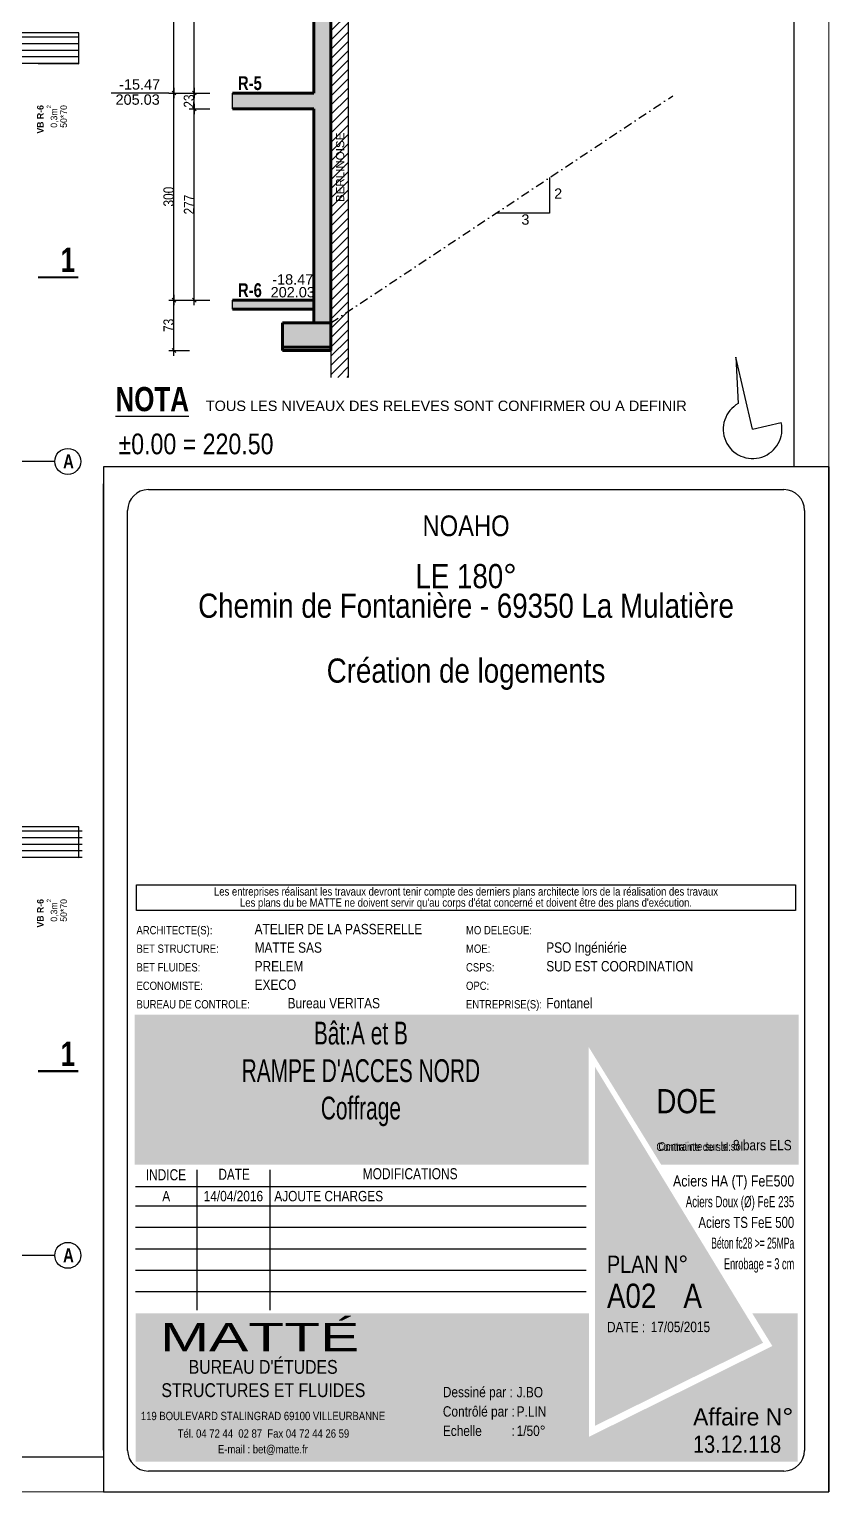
# Model space of a CAD drawing. Header units: millimetres. Extents: x -26249 to 60250, y -21218 to 23336.
# Drawn here: x 59093 to 60250, y -1232 to 887 of the extents above; entities that cross this region are included whole.
import ezdxf
from ezdxf.enums import TextEntityAlignment as Align

# ---------------------------------------------------------------- set-up
doc = ezdxf.new("R2010")
doc.units = ezdxf.units.MM
doc.linetypes.add('TIRETPTX2', pattern=[50.8, 25.4, -12.7, 0, -12.7])
for name, color, linetype in [('01-cartouche', 9, 'Continuous'), ('01-cartouche-cage A', 7, 'Continuous'), ('01_cote_gen', 4, 'Continuous'), ('01_linteaux', 2, 'Continuous'), ('01_poch_murs', 253, 'Continuous'), ('01_texte', 230, 'Continuous'), ('AA_COTES', 2, 'Continuous')]:
    doc.layers.add(name, color=color, linetype=linetype)
doc.layers.add('01_murs_coup', color=5, linetype='Continuous', lineweight=60)
doc.styles.add('cartouche', font='ARIALN.TTF', dxfattribs={"width": 0.01})
doc.styles.add('Eurostile (bold)', font='')
doc.styles.add('impact', font='impact.ttf')
doc.styles.add('MATTE_TXT', font='arial.ttf')
doc.styles.add('STYLE2', font='ARIALN.TTF')
doc.styles.add('stylemattecart', font='ARIALN.TTF')
doc.styles.get('Eurostile (bold)').set_extended_font_data('Eurostile', bold=True)
doc.dimstyles.new('JB50', dxfattribs={"dimscale": 0.1, "dimtxt": 150, "dimasz": 15, "dimexe": 0.1, "dimexo": 0.1, "dimgap": 0.09, "dimtad": 1, "dimdec": 1, "dimdsep": 46, "dimtxsty": 'STYLE2', "dimblk1": 'BOND_G', "dimblk2": 'BOND_D', "dimsah": 1, "dimcen": 1.5, "dimdle": 0.01, "dimse1": 1, "dimse2": 1, "dimclrd": 4, "dimclre": 2, "dimclrt": 6, "dimazin": 2, "dimtfac": 2.333333, "dimtdec": 1, "dimtix": 1, "dimtmove": 2, "dimatfit": 3, "dimldrblk": 'BOND_G', "dimfxl": 1, "dimtolj": 1, "dimtzin": 0, "dimarcsym": 0})
pattern_1 = [(180, (38043.464, 0), (-2e-15, -9.525), [])]

# ---------------------------------------------------------------- blocks, each defined once
blk = doc.blocks.new('cartstruc')
at = {"layer": '01-cartouche-cage A', "linetype": 'Continuous'}
h = blk.add_hatch(color=9, dxfattribs=at)
h.dxf.hatch_style = 2
h.paths.add_polyline_path([(-43.6, 691.3), (-1004.8, 691.3), (-1004.8, 473.8), (-347.3, 473.8), (-347.3, 644.1), (-242.5, 473.8), (-43.6, 473.8)])
h.paths.add_polyline_path([(-951, 670.1), (-407.9, 670.1), (-407.9, 498.5), (-951, 498.5)], flags=24)
h.paths.add_polyline_path([(-223.9, 590.8), (-105, 590.8), (-105, 608.8), (-223.9, 608.8)], flags=24)
h.paths.add_polyline_path([(-224.7, 609.7), (-105.7, 609.7), (-105.7, 627.7), (-224.7, 627.7)], flags=24)
h.paths.add_polyline_path([(-226.3, 624.9), (-64.8, 624.9), (-64.8, 652.4), (-226.3, 652.4)], flags=24)
h.paths.add_polyline_path([(-226.3, 646.9), (-85, 646.9), (-85, 674.3), (-226.3, 674.3)], flags=24)
h = blk.add_hatch(color=1, dxfattribs=at)
h.dxf.hatch_style = 2
h.paths.add_polyline_path([(-338.4, 615.7), (-338.4, 95.5), (-95.1, 215.8)])
h.paths.add_polyline_path([(-318.9, 264.4), (-190.8, 265.4), (-191.1, 303.5), (-319.2, 302.5)], flags=24)
h.paths.add_polyline_path([(-326.5, 202.5), (-70.2, 203.9), (-70.5, 265.1), (-326.9, 263.8)], flags=9)
h = blk.add_hatch(color=8, dxfattribs=at)
h.dxf.hatch_style = 2
h.paths.add_polyline_path([(-45, 258.5), (-110.7, 258.5), (-81.6, 211.1), (-347.1, 79.6), (-347.1, 258.5), (-1003.4, 258.5), (-1003.4, 43.7), (-45, 43.7)])
h.paths.add_polyline_path([(-202.1, 89.1), (-60, 89.1), (-60, 127.9), (-202.1, 127.9)], flags=24)
h.paths.add_polyline_path([(-999.3, 201), (-637.8, 201), (-637.8, 47), (-999.3, 47)], flags=24)
h.paths.add_polyline_path([(-978.3, 193.3), (-435, 193.3), (-435, 254.8), (-978.3, 254.8)], flags=24)
h.paths.add_polyline_path([(-559.9, 135.5), (-504.8, 135.5), (-504.8, 166.4), (-559.9, 166.4)], flags=24)
h.paths.add_polyline_path([(-203.2, 50.3), (-56.6, 50.3), (-56.6, 88.6), (-203.2, 88.6)], flags=24)
h.paths.add_polyline_path([(-457.1, 55), (-402.4, 55), (-402.4, 85.9), (-457.1, 85.9)], flags=24)
h.paths.add_polyline_path([(-458.8, 92.7), (-404.1, 92.7), (-404.1, 123.6), (-458.8, 123.6)], flags=24)
h.paths.add_polyline_path([(-557.8, 55.3), (-498.9, 55.3), (-498.9, 86.2), (-557.8, 86.2)], flags=24)
h.paths.add_polyline_path([(-550.6, 93.7), (-498.3, 93.7), (-498.3, 124.6), (-550.6, 124.6)], flags=24)
h.paths.add_polyline_path([(-459.9, 172.5), (-408.3, 172.5), (-408.3, 203.4), (-459.9, 203.4)], flags=24)
h.paths.add_polyline_path([(-547.6, 175), (-500.7, 175), (-500.7, 205.9), (-547.6, 205.9)], flags=24)
h.paths.add_polyline_path([(-562.3, 213.8), (-499.3, 213.8), (-499.3, 244.7), (-562.3, 244.7)], flags=8)
h.paths.add_polyline_path([(-458.6, 213), (-411.3, 213), (-411.3, 243.9), (-458.6, 243.9)], flags=24)
h.paths.add_polyline_path([(-457.7, 133.4), (-405.4, 133.4), (-405.4, 164.4), (-457.7, 164.4)], flags=24)
for p, q in [((0, 1485), (-1050, 1485)), ((-1050, 1485), (-1050, 0)), ((0, 0), (0, 1485)), ((-1050, 0), (0, 0))]:
    blk.add_line(p, q, dxfattribs=at)
at = {"layer": '01-cartouche-cage A', "color": 7, "linetype": 'Continuous'}
for p, q in [((-985, 1452), (-65, 1452)), ((-1015, 60), (-1015, 1422)), ((-35, 1422), (-35, 292.1)), ((-35, 292.1), (-35, 60)), ((-65, 30), (-985, 30))]:
    blk.add_line(p, q, dxfattribs=at)
at = {"layer": '01-cartouche-cage A', "color": 7}
for p, q in [((-1002.2, 879.3), (-48.1, 879.3)), ((-1002.2, 842.3), (-1002.2, 879.3)), ((-48.1, 879.3), (-48.1, 842.3)), ((-48.1, 842.3), (-1002.2, 842.3))]:
    blk.add_line(p, q, dxfattribs=at)
at = {"layer": '01-cartouche-cage A', "color": 8}
for p, q in [((-914.7, 466.6), (-914.7, 263.2)), ((-809.1, 466.6), (-809.1, 263.2)), ((-1003.6, 442.3), (-351, 442.3)), ((-1003.6, 414.4), (-351, 414.4)), ((-1003.6, 383.3), (-351, 383.3)), ((-1003.6, 352.2), (-351, 352.2)), ((-1003.6, 321.1), (-351, 321.1)), ((-1003.6, 290), (-351, 290))]:
    blk.add_line(p, q, dxfattribs=at)
at = {"layer": '01-cartouche-cage A', "color": 7, "linetype": 'Continuous'}
for centre, start, end in [((-985, 1422), 90, 180), ((-65, 1422), 0, 90), ((-985, 60), 180, 270), ((-65, 60), 270, 0)]:
    blk.add_arc(centre, 30, start, end, dxfattribs=at)
at = {"layer": '01-cartouche-cage A', "color": 7, "style": 'stylemattecart'}
for s, p in [('Les entreprises réalisant les travaux devront tenir compte des derniers plans architecte lors de la réalisation des travaux', (-525.1, 869.8)), ("Les plans du be MATTE ne doivent servir qu'au corps d'état concerné et doivent être des plans d'exécution.", (-525.1, 853.7))]:
    blk.add_text(s, height=12, dxfattribs=at).set_placement(p, align=Align.MIDDLE_CENTER)
at = {"layer": '01-cartouche-cage A', "color": 8, "style": 'cartouche'}
for s, p in [('ARCHITECTE(S):', (-1002.2, 807.7)), ('MO DELEGUE:', (-525.1, 807.7)), ('BET STRUCTURE:', (-1002.2, 780.9)), ('MOE:', (-525.1, 780.9)), ('BET FLUIDES:', (-1002.2, 753.9)), ('CSPS:', (-525.1, 753.9)), ('ECONOMISTE:', (-1002.2, 727.1)), ('OPC:', (-525.1, 727.1)), ('BUREAU DE CONTROLE:', (-1002.2, 700.3)), ('ENTREPRISE(S):', (-525.1, 700.3))]:
    blk.add_text(s, height=12, dxfattribs=at).set_placement(p)
at = {"layer": '01-cartouche-cage A', "color": 7, "style": 'stylemattecart'}
for s, height, p in [('Contrainte de sol:', 12, (-249.5, 493.8)), ('Contrainte sur le sol:', 12, (-246.5, 494.4)), ('Dessiné par :', 15, (-558.6, 137)), ('119 BOULEVARD STALINGRAD 69100 VILLEURBANNE', 12, (-995.8, 103.8)), ('Contrôlé par :', 15, (-558.6, 108.9)), ('Tél. 04 72 44  02 87  Fax 04 72 44 26 59', 12, (-942.6, 78.4)), ('Echelle         :', 15, (-558.6, 80.8)), ('E-mail : bet@matte.fr', 12, (-884.2, 55.6))]:
    blk.add_text(s, height=height, dxfattribs=at).set_placement(p)
for s, height, width, p, p2 in [('INDICE', 16, 0.941138, (-988.7, 451.3), (-930.3, 451.3)), ('DATE', 16, 0.922192, (-883.4, 452), (-838.3, 452)), ('MODIFICATIONS', 16, 0.943218, (-674.7, 452.8), (-537.3, 452.8)), ('Aciers HA (T) FeE500', 16, 0.978863, (-225.4, 442.3), (-49.9, 442.3)), ('Aciers Doux (Ø) FeE 235', 16, 0.76709, (-207, 412.3), (-49.9, 412.3)), ('Aciers TS FeE 500', 16, 0.901377, (-188.6, 382.3), (-49.9, 382.3)), ('Béton fc28 >= 25MPa', 16, 0.678142, (-170.1, 352.3), (-49.9, 352.3)), ('Enrobage = 3 cm', 16, 0.726904, (-151.7, 322.3), (-49.9, 322.3)), ('Affaire N°', 25, 1.15762, (-196.3, 96), (-51.1, 96))]:
    blk.add_text(s, height=height, dxfattribs=dict(at, width=width)).set_placement(p, p2, align=Align.FIT)
at = {"layer": '01-cartouche-cage A', "color": 255, "style": 'stylemattecart'}
for s, height, p in [('PLAN N°', 25, (-321, 317.2)), ('DATE :', 15, (-321, 231.2)), ("BUREAU D'ÉTUDES", 20, (-926.6, 170.9)), ('STRUCTURES ET FLUIDES', 20, (-966.1, 137.2))]:
    blk.add_text(s, height=height, dxfattribs=at).set_placement(p)
at = {"layer": '01-cartouche-cage A', "color": 255, "style": 'stylemattecart', "width": 1.812358}
blk.add_text('MATTÉ', height=41, dxfattribs=at).set_placement((-968, 203.6), (-679.6, 203.6), align=Align.FIT)
at = {"layer": '01-cartouche-cage A', "color": 7, "style": 'stylemattecart'}
for tag, height, p in [('NOMCLIENT', 30, (-525, 1399.6)), ('ADRESSE1CLIENT', 25, (-525, 1326.7)), ('ADRESSE2CLIENT', 25, (-525, 1283.9)), ('NOMAFFAIRE1', 45, (-525.1, 1189.8)), ('NOMAFFAIRE2', 45, (-525.1, 1110.4)), ('NOMAFFAIRE3', 45, (-525.1, 1031.7)), ('ADRESSE1AFFAIRE', 20, (-525.1, 943.3)), ('ADRESSE2AFFAIRE', 20, (-525.1, 909.2)), ('INDICE-A', 15, (-959.1, 428.4)), ('DATE-A', 15, (-861.9, 428.4)), ('INDICE-B', 15, (-959.1, 400.5)), ('DATE-B', 15, (-861.9, 400.5)), ('INDICE-C', 15, (-959.1, 369.4)), ('DATE-C', 15, (-861.9, 369.4)), ('INDICE-D', 15, (-959.1, 338.3)), ('DATE-D', 15, (-861.9, 338.3)), ('INDICE-E', 15, (-959.1, 307.2)), ('DATE-E', 15, (-861.9, 307.2)), ('INDICE-F', 15, (-959.1, 276.1)), ('DATE-F', 15, (-861.9, 276.1))]:
    blk.add_attdef(tag, text='', height=height, dxfattribs=at).set_placement(p, align=Align.MIDDLE_CENTER)
for tag, height, p in [('NOMARCHI', 15, (-831.1, 803.3)), ('MODEL', 15, (-408.9, 803.3)), ('BETSTRUCTURE', 15, (-831.1, 776.5)), ('MOE', 15, (-408.9, 776.5)), ('BETFLUIDES', 15, (-831.1, 749.5)), ('CSPS', 15, (-408.9, 749.5)), ('ECONOMISTE', 15, (-831.1, 722.7)), ('OPC', 15, (-408.9, 722.7)), ('BDC', 15, (-831.1, 695.9)), ('NOMENTREPRISE', 15, (-408.9, 695.9)), ('NUMBAT', 27, (-249.5, 614.7)), ('PHASE', 35, (-249.5, 537.9)), ('CONT-SOL', 12, (-138.6, 490.2)), ('NOMDESS', 15, (-451.8, 132.3)), ('NOMING', 15, (-451.8, 104.3)), ('ECH', 15, (-451.8, 76.3)), ('NUMAFF', 25, (-196.3, 48.9))]:
    blk.add_attdef(tag, text='', height=height, dxfattribs=at).set_placement(p, align=Align.BOTTOM_LEFT)
at = {"layer": '01-cartouche-cage A', "color": 7, "style": 'stylemattecart', "width": 0.8}
for tag, p in [('TITRTEPLAN1', (-677.3, 664.6)), ('TITRTEPLAN2', (-677.3, 610.2)), ('TITRTEPLAN3', (-677.3, 556)), ('TITRTEPLAN4', (-677.3, 501.4))]:
    blk.add_attdef(tag, text='', height=33, dxfattribs=at).set_placement(p, align=Align.MIDDLE_CENTER)
at = {"layer": '01-cartouche-cage A', "color": 7, "style": 'stylemattecart'}
for tag, p in [('MODIF-A', (-802.6, 428.4)), ('MODIF-B', (-802.6, 400.5)), ('MODIF-C', (-802.6, 369.4)), ('MODIF-D', (-802.6, 338.3)), ('MODIF-E', (-802.6, 307.2)), ('MODIF-F', (-802.6, 276.1))]:
    blk.add_attdef(tag, text='', height=15, dxfattribs=at).set_placement(p, align=Align.MIDDLE_LEFT)
at = {"layer": '01-cartouche-cage A', "color": 255, "style": 'stylemattecart'}
for tag, height, p in [('N°P', 35, (-321, 256)), ('IP', 35, (-210.3, 256)), ('DATEPLAN', 15, (-257.7, 226.8))]:
    blk.add_attdef(tag, text='', height=height, dxfattribs=at).set_placement(p, align=Align.BOTTOM_LEFT)
blk = doc.blocks.new('BOND_G')
at = {"layer": 'AA_COTES', "color": 0}
for p, q in [((0, -5), (0, 15)), ((5, 0), (-5, 0)), ((1.8, 1.8), (-1.8, -1.8))]:
    blk.add_line(p, q, dxfattribs=at)
blk = doc.blocks.new('BOND_D')
at = {"layer": 'AA_COTES', "color": 0}
for p, q in [((5, 0), (-5, 0)), ((-1.8, -1.8), (1.8, 1.8)), ((0, 5), (0, -15))]:
    blk.add_line(p, q, dxfattribs=at)
blk = doc.blocks.new('*D1493')
at = {"layer": '01_cote_gen', "color": 4, "lineweight": -2, "transparency": 16777216}
blk.add_line((59302.5, 496.4), (59302.5, 793.4), dxfattribs=at)
at = {"layer": 'Defpoints', "color": 0, "transparency": 16777216}
for p in [(59302.5, 794.9), (59357.6, 794.9), (59348.5, 494.9)]:
    blk.add_point(p, dxfattribs=at)
at = {"layer": '01_cote_gen', "color": 4, "lineweight": -2, "transparency": 16777216, "xscale": 1.5, "yscale": 1.5, "zscale": 1.5}
for name, p, rotation in [('BOND_D', (59302.5, 794.9), 90), ('BOND_G', (59302.5, 494.9), 270)]:
    blk.add_blockref(name, p, dxfattribs=dict(at, rotation=rotation))
at = {"layer": '01_cote_gen', "color": 6, "transparency": 16777216, "insert": (59294.9, 644.9), "char_height": 15, "attachment_point": 5, "rotation": 90, "style": 'STYLE2'}
blk.add_mtext('\\A1;300', dxfattribs=at)
blk = doc.blocks.new('*D1494')
at = {"layer": '01_cote_gen', "color": 4, "lineweight": -2, "transparency": 16777216}
blk.add_line((59302.5, 423.4), (59302.5, 493.4), dxfattribs=at)
at = {"layer": 'Defpoints', "color": 0, "transparency": 16777216}
for p in [(59302.5, 494.9), (59422.9, 494.9), (59456.1, 421.9)]:
    blk.add_point(p, dxfattribs=at)
at = {"layer": '01_cote_gen', "color": 4, "lineweight": -2, "transparency": 16777216, "xscale": 1.5, "yscale": 1.5, "zscale": 1.5}
for name, p, rotation in [('BOND_D', (59302.5, 494.9), 90), ('BOND_G', (59302.5, 421.9), 270)]:
    blk.add_blockref(name, p, dxfattribs=dict(at, rotation=rotation))
at = {"layer": '01_cote_gen', "color": 6, "transparency": 16777216, "insert": (59294.9, 458.4), "char_height": 15, "attachment_point": 5, "rotation": 90, "style": 'STYLE2'}
blk.add_mtext('\\A1;73', dxfattribs=at)
blk = doc.blocks.new('*D1601')
at = {"layer": '01_cote_gen', "color": 4, "lineweight": -2, "transparency": 16777216}
blk.add_line((59332, 796.4), (59332, 1080.4), dxfattribs=at)
at = {"layer": 'Defpoints', "color": 0, "transparency": 16777216}
for p in [(59332, 1081.9), (59387.4, 1081.9), (59354.5, 794.9)]:
    blk.add_point(p, dxfattribs=at)
at = {"layer": '01_cote_gen', "color": 4, "lineweight": -2, "transparency": 16777216, "xscale": 1.5, "yscale": 1.5, "zscale": 1.5}
for name, p, rotation in [('BOND_D', (59332, 1081.9), 90), ('BOND_G', (59332, 794.9), 270)]:
    blk.add_blockref(name, p, dxfattribs=dict(at, rotation=rotation))
at = {"layer": '01_cote_gen', "color": 6, "transparency": 16777216, "insert": (59324.3, 938.4), "char_height": 15, "attachment_point": 5, "rotation": 90, "style": 'STYLE2'}
blk.add_mtext('\\A1;287', dxfattribs=at)
blk = doc.blocks.new('*D1600')
at = {"layer": '01_cote_gen', "color": 4, "lineweight": -2, "transparency": 16777216}
blk.add_line((59332, 773.4), (59332, 793.4), dxfattribs=at)
at = {"layer": 'Defpoints', "color": 0, "transparency": 16777216}
for p in [(59332, 794.9), (59387.4, 794.9), (59387.4, 771.9)]:
    blk.add_point(p, dxfattribs=at)
at = {"layer": '01_cote_gen', "color": 4, "lineweight": -2, "transparency": 16777216, "xscale": 1.5, "yscale": 1.5, "zscale": 1.5}
for name, p, rotation in [('BOND_D', (59332, 794.9), 90), ('BOND_G', (59332, 771.9), 270)]:
    blk.add_blockref(name, p, dxfattribs=dict(at, rotation=rotation))
at = {"layer": '01_cote_gen', "color": 6, "transparency": 16777216, "insert": (59324.3, 783.4), "char_height": 15, "attachment_point": 5, "rotation": 90, "style": 'STYLE2'}
blk.add_mtext('\\A1;23', dxfattribs=at)
blk = doc.blocks.new('*D1599')
at = {"layer": '01_cote_gen', "color": 4, "lineweight": -2, "transparency": 16777216}
blk.add_line((59332, 496.4), (59332, 770.4), dxfattribs=at)
at = {"layer": 'Defpoints', "color": 0, "transparency": 16777216}
for p in [(59332, 771.9), (59387.4, 771.9), (59387.4, 494.9)]:
    blk.add_point(p, dxfattribs=at)
at = {"layer": '01_cote_gen', "color": 4, "lineweight": -2, "transparency": 16777216, "xscale": 1.5, "yscale": 1.5, "zscale": 1.5}
for name, p, rotation in [('BOND_D', (59332, 771.9), 90), ('BOND_G', (59332, 494.9), 270)]:
    blk.add_blockref(name, p, dxfattribs=dict(at, rotation=rotation))
at = {"layer": '01_cote_gen', "color": 6, "transparency": 16777216, "insert": (59324.4, 633.4), "char_height": 15, "attachment_point": 5, "rotation": 90, "style": 'STYLE2'}
blk.add_mtext('\\A1;277', dxfattribs=at)
blk = doc.blocks.new('*D1496')
at = {"layer": '01_cote_gen', "color": 4, "lineweight": -2, "transparency": 16777216}
blk.add_line((59302.5, 796.4), (59302.5, 1100.4), dxfattribs=at)
at = {"layer": 'Defpoints', "color": 0, "transparency": 16777216}
for p in [(59302.5, 1101.9), (59310, 1101.9), (59310, 794.9)]:
    blk.add_point(p, dxfattribs=at)
at = {"layer": '01_cote_gen', "color": 4, "lineweight": -2, "transparency": 16777216, "xscale": 1.5, "yscale": 1.5, "zscale": 1.5}
for name, p, rotation in [('BOND_D', (59302.5, 1101.9), 90), ('BOND_G', (59302.5, 794.9), 270)]:
    blk.add_blockref(name, p, dxfattribs=dict(at, rotation=rotation))
at = {"layer": '01_cote_gen', "color": 6, "transparency": 16777216, "insert": (59294.9, 948.4), "char_height": 15, "attachment_point": 5, "rotation": 90, "style": 'STYLE2'}
blk.add_mtext('\\A1;307', dxfattribs=at)

msp = doc.modelspace()

# ---------------------------------------------------------------- hatches: boundary and pattern name
at = {"layer": '01_poch_murs'}
h = msp.add_hatch(color=256, dxfattribs=at)
h.dxf.hatch_style = 1
h.paths.add_polyline_path([(59529.774, 1613.986), (59504.774, 1613.986), (59504.774, 1401.93), (59387.359, 1401.93), (59387.359, 1381.93), (59504.774, 1381.93), (59504.774, 1101.93), (59387.359, 1101.93), (59387.359, 1081.93), (59504.774, 1081.93), (59504.774, 794.93), (59387.359, 794.93), (59387.359, 771.93), (59504.774, 771.93), (59504.774, 461.93), (59529.774, 461.93)])
h.paths.add_polyline_path([(60094.774, 1572.954), (60069.774, 1570.954), (60069.774, 1455.929), (59529.774, 1455.929), (59529.774, 1425.929), (60069.774, 1425.929), (60069.774, 969.947), (60024.774, 969.947), (60024.774, 934.94), (60094.774, 934.94)])
h.paths.add_polyline_path([(60069.774, 1018.465), (59529.774, 1018.465), (59529.774, 998.465), (60069.774, 998.465)])
h.paths.add_polyline_path([(59529.774, 461.93), (59504.774, 461.93), (59459.774, 461.93), (59459.774, 426.93), (59529.774, 426.93)])
h.paths.add_polyline_path([(59504.774, 494.93), (59387.359, 494.93), (59387.359, 481.93), (59504.774, 481.93)], flags=17)
h = msp.add_hatch(dxfattribs=at)
h.set_pattern_fill('ANSI31', color=256, scale=3)
h.set_pattern_definition([(45, (47873.534, -776.239), (-6.735192, 6.735192), [])])
h.paths.add_polyline_path([(59554.774, 1070.93), (59529.774, 1070.93), (59529.774, 1045.93), (59554.774, 1045.93)])
h.paths.add_polyline_path([(59554.774, 1045.93), (59529.774, 1045.93), (59529.774, 794.93), (59554.774, 794.93)])
h.paths.add_polyline_path([(59554.774, 794.93), (59529.774, 794.93), (59529.774, 774.93), (59554.774, 774.93)])
h.paths.add_polyline_path([(59554.774, 774.93), (59529.774, 774.93), (59529.774, 461.93), (59529.774, 421.93), (59554.774, 438.547)])
h.paths.add_polyline_path([(59554.774, 438.547), (59529.774, 421.93), (59529.774, 383.033), (59554.774, 383.033)])
h.paths.add_polyline_path([(59552.341, 633.877), (59552.341, 740.702), (59533.715, 740.702), (59533.715, 633.877)], flags=24)
h = msp.add_hatch(dxfattribs=at)
h.set_pattern_fill('ANSI31', color=256, scale=3, angle=135)
h.set_pattern_definition(pattern_1)
h.paths.add_polyline_path([(53236.516, 883.758), (52657.519, 881.257), (52657.519, 839.53), (53030.567, 842.162), (53236.516, 842.583)])
h.paths.add_polyline_path([(53254.518, 883.836), (53236.516, 883.758), (53236.516, 842.583), (53254.518, 842.62)])
h.paths.add_polyline_path([(53833.518, 884.973), (53606.567, 885.357), (53254.518, 883.836), (53254.518, 842.62), (53538.567, 843.201), (53833.518, 843.201)])
h.paths.add_polyline_path([(54113.115, 884.499), (53833.518, 884.973), (53833.518, 843.201), (54113.115, 843.201)])
h.paths.add_polyline_path([(54659.115, 883.575), (54113.115, 884.499), (54113.115, 843.201), (54373.737, 843.201), (54659.115, 842.261)])
h.paths.add_polyline_path([(55193.115, 882.671), (54659.115, 883.575), (54659.115, 842.261), (55193.115, 840.502)])
h.paths.add_polyline_path([(55473.115, 882.198), (55193.115, 882.671), (55193.115, 840.502), (55211.463, 840.442), (55473.115, 840.635)])
h.paths.add_polyline_path([(56088.415, 881.156), (55473.115, 882.198), (55473.115, 840.635), (56088.415, 841.089)])
h.paths.add_polyline_path([(56236.115, 880.906), (56088.415, 881.156), (56088.415, 841.089), (56236.115, 841.198)])
h.paths.add_polyline_path([(56839.115, 881.339), (56450.174, 880.544), (56236.115, 880.906), (56236.115, 841.198), (56287.77, 841.237), (56839.115, 841.431)])
h.paths.add_polyline_path([(57453.115, 882.594), (56857.115, 881.376), (56857.115, 841.438), (57453.115, 841.648)])
h.paths.add_polyline_path([(56857.115, 881.376), (56839.115, 881.339), (56839.115, 841.431), (56857.115, 841.438)])
h.paths.add_polyline_path([(57503.115, 882.696), (57453.115, 882.594), (57453.115, 841.648), (57503.115, 841.666)])
h.paths.add_polyline_path([(57877.115, 883.315), (57806.067, 883.315), (57503.115, 882.696), (57503.115, 841.666), (57877.115, 841.798)])
h.paths.add_polyline_path([(58477.076, 882.985), (58224.567, 883.315), (57877.115, 883.315), (57877.115, 841.798), (58233.654, 841.924), (58477.076, 840.764)])
h.paths.add_polyline_path([(58987.076, 882.319), (58477.076, 882.985), (58477.076, 840.764), (58987.076, 838.334)])
h.paths.add_polyline_path([(59164.706, 882.087), (58987.076, 882.319), (58987.076, 838.334), (59164.571, 837.489)])
h.paths.add_polyline_path([(54901.371, 851.794), (55065.133, 851.794), (55065.133, 875.061), (54901.371, 875.061)], flags=24)
h.paths.add_polyline_path([(57612.584, 851.794), (57776.346, 851.794), (57776.346, 875.061), (57612.584, 875.061)], flags=24)
h = msp.add_hatch(dxfattribs=at)
h.set_pattern_fill('ANSI31', color=256, scale=3, angle=135)
h.set_pattern_definition(pattern_1)
h.paths.add_polyline_path([(53236.516, 883.758), (52657.519, 881.257), (52657.519, 839.53), (53030.567, 842.162), (53236.516, 842.583)])
h.paths.add_polyline_path([(53254.518, 883.836), (53236.516, 883.758), (53236.516, 842.583), (53254.518, 842.62)])
h.paths.add_polyline_path([(53833.518, 884.973), (53606.567, 885.357), (53254.518, 883.836), (53254.518, 842.62), (53538.567, 843.201), (53833.518, 843.201)])
h.paths.add_polyline_path([(54113.115, 884.499), (53833.518, 884.973), (53833.518, 843.201), (54113.115, 843.201)])
h.paths.add_polyline_path([(54659.115, 883.575), (54113.115, 884.499), (54113.115, 843.201), (54373.737, 843.201), (54659.115, 842.261)])
h.paths.add_polyline_path([(55193.115, 882.671), (54659.115, 883.575), (54659.115, 842.261), (55193.115, 840.502)])
h.paths.add_polyline_path([(55473.115, 882.198), (55193.115, 882.671), (55193.115, 840.502), (55211.463, 840.442), (55473.115, 840.635)])
h.paths.add_polyline_path([(56088.415, 881.156), (55473.115, 882.198), (55473.115, 840.635), (56088.415, 841.089)])
h.paths.add_polyline_path([(56236.115, 880.906), (56088.415, 881.156), (56088.415, 841.089), (56236.115, 841.198)])
h.paths.add_polyline_path([(56839.115, 881.339), (56450.174, 880.544), (56236.115, 880.906), (56236.115, 841.198), (56287.77, 841.237), (56839.115, 841.431)])
h.paths.add_polyline_path([(57453.115, 882.594), (56857.115, 881.376), (56857.115, 841.438), (57453.115, 841.648)])
h.paths.add_polyline_path([(56857.115, 881.376), (56839.115, 881.339), (56839.115, 841.431), (56857.115, 841.438)])
h.paths.add_polyline_path([(57503.115, 882.696), (57453.115, 882.594), (57453.115, 841.648), (57503.115, 841.666)])
h.paths.add_polyline_path([(57877.115, 883.315), (57806.067, 883.315), (57503.115, 882.696), (57503.115, 841.666), (57877.115, 841.798)])
h.paths.add_polyline_path([(58477.076, 882.985), (58224.567, 883.315), (57877.115, 883.315), (57877.115, 841.798), (58233.654, 841.924), (58477.076, 840.764)])
h.paths.add_polyline_path([(58987.076, 882.319), (58477.076, 882.985), (58477.076, 840.764), (58987.076, 838.334)])
h.paths.add_polyline_path([(59164.706, 882.087), (58987.076, 882.319), (58987.076, 838.334), (59164.571, 837.489)])
h.paths.add_polyline_path([(54901.371, 851.794), (55065.133, 851.794), (55065.133, 875.061), (54901.371, 875.061)], flags=24)
h.paths.add_polyline_path([(57612.584, 851.794), (57776.346, 851.794), (57776.346, 875.061), (57612.584, 875.061)], flags=24)
h = msp.add_hatch(dxfattribs=at)
h.set_pattern_fill('ANSI31', color=256, scale=3, angle=135)
h.set_pattern_definition([(180, (38048.426, -1150.376), (-2e-15, -9.525), [])])
h.paths.add_polyline_path([(53241.478, -266.618), (52662.48, -269.119), (52662.48, -310.846), (53035.529, -308.214), (53241.478, -307.792)])
h.paths.add_polyline_path([(53259.48, -266.54), (53241.478, -266.618), (53241.478, -307.792), (53259.48, -307.755)])
h.paths.add_polyline_path([(53838.48, -265.403), (53611.529, -265.019), (53259.48, -266.54), (53259.48, -307.755), (53543.529, -307.174), (53838.48, -307.174)])
h.paths.add_polyline_path([(54118.076, -265.876), (53838.48, -265.403), (53838.48, -307.174), (54118.076, -307.174)])
h.paths.add_polyline_path([(54664.076, -266.8), (54118.076, -265.876), (54118.076, -307.174), (54378.699, -307.174), (54664.076, -308.114)])
h.paths.add_polyline_path([(55198.076, -267.704), (54664.076, -266.8), (54664.076, -308.114), (55198.076, -309.873)])
h.paths.add_polyline_path([(55478.076, -268.178), (55198.076, -267.704), (55198.076, -309.873), (55216.425, -309.934), (55478.076, -309.741)])
h.paths.add_polyline_path([(56093.376, -269.219), (55478.076, -268.178), (55478.076, -309.741), (56093.376, -309.286)])
h.paths.add_polyline_path([(56241.076, -269.469), (56093.376, -269.219), (56093.376, -309.286), (56241.076, -309.177)])
h.paths.add_polyline_path([(56844.076, -269.037), (56455.136, -269.832), (56241.076, -269.469), (56241.076, -309.177), (56292.732, -309.139), (56844.076, -308.944)])
h.paths.add_polyline_path([(57458.076, -267.782), (56862.076, -269), (56862.076, -308.938), (57458.076, -308.728)])
h.paths.add_polyline_path([(56862.076, -269), (56844.076, -269.037), (56844.076, -308.944), (56862.076, -308.938)])
h.paths.add_polyline_path([(57508.076, -267.679), (57458.076, -267.782), (57458.076, -308.728), (57508.076, -308.71)])
h.paths.add_polyline_path([(57882.076, -267.06), (57811.029, -267.06), (57508.076, -267.679), (57508.076, -308.71), (57882.076, -308.578)])
h.paths.add_polyline_path([(58482.038, -267.39), (58229.529, -267.06), (57882.076, -267.06), (57882.076, -308.578), (58238.616, -308.452), (58482.038, -309.612)])
h.paths.add_polyline_path([(58992.038, -268.057), (58482.038, -267.39), (58482.038, -309.612), (58992.038, -312.041)])
h.paths.add_polyline_path([(59169.668, -268.289), (58992.038, -268.057), (58992.038, -312.041), (59169.533, -312.887)])
h.paths.add_polyline_path([(54906.333, -298.582), (55070.095, -298.582), (55070.095, -275.315), (54906.333, -275.315)], flags=24)
h.paths.add_polyline_path([(57617.546, -298.582), (57781.308, -298.582), (57781.308, -275.315), (57617.546, -275.315)], flags=24)

# ---------------------------------------------------------------- linework, layer by layer
at = {"layer": '01_cote_gen'}
msp.add_line((60250.424, 253.323), (60250.424, -1231.677), dxfattribs=at)
at = {"layer": '01_linteaux'}
for p, q in [((59554.774, 1411.427), (59554.774, 383.033)), ((59164.706, 882.087), (58224.567, 883.315)), ((59164.571, 837.251), (59164.706, 882.087)), ((58233.654, 841.924), (59164.572, 837.489)), ((59164.572, 837.489), (59164.571, 837.251)), ((59529.774, 421.93), (59529.774, 383.033)), ((59164.706, -268.31), (58224.567, -267.082)), ((59164.571, -313.146), (59164.706, -268.31)), ((58233.654, -308.473), (59164.572, -312.908)), ((59164.572, -312.908), (59164.571, -313.146))]:
    msp.add_line(p, q, dxfattribs=at)
at = {"layer": '01_linteaux', "linetype": 'TIRETPTX2', "ltscale": 0.5}
msp.add_line((59529.774, 461.93), (60024.774, 790.93), dxfattribs=at)
at = {"layer": '01_linteaux', "linetype": 'TIRETPTX2', "ltscale": 2}
for p, q in [((59129.963, 261.266), (50572.366, 261.266)), ((59129.963, -889.131), (50572.366, -889.131))]:
    msp.add_line(p, q, dxfattribs=at)
at = {"layer": '01_murs_coup', "linetype": 'Continuous', "lineweight": 5}
for p, q in [((60250.424, 2968.323), (60250.424, 253.323)), ((59200.424, -1231.677), (50478.456, -1231.677))]:
    msp.add_line(p, q, dxfattribs=at)
at = {"layer": '01_murs_coup'}
for p, q in [((59529.774, 1613.986), (59529.774, 461.93)), ((59504.774, 1081.93), (59504.774, 794.93)), ((59504.774, 794.93), (59387.359, 794.93)), ((59504.774, 771.93), (59387.359, 771.93)), ((59504.774, 771.93), (59504.774, 461.93)), ((59504.774, 494.93), (59387.359, 494.93)), ((59504.774, 481.93), (59387.359, 481.93)), ((59459.774, 461.93), (59459.774, 421.93)), ((59459.774, 461.93), (59529.774, 461.93)), ((59529.774, 461.93), (59529.774, 421.93)), ((59459.774, 426.93), (59529.774, 426.93)), ((59459.774, 421.93), (59529.774, 421.93))]:
    msp.add_line(p, q, dxfattribs=at)
at = {"layer": '01_poch_murs'}
for p, q in [((59387.359, 771.93), (59387.359, 794.93)), ((59387.359, 481.93), (59387.359, 494.93))]:
    msp.add_line(p, q, dxfattribs=at)
at = {"layer": '01_texte'}
for p, q in [((60200.424, 253.323), (60200.424, 2918.323)), ((59295.023, 794.93), (59211.643, 794.93)), ((59846.075, 672.797), (59846.075, 621.092)), ((59846.075, 621.092), (59768.516, 621.092)), ((60140.204, 307.954), (60115.837, 412.236)), ((60115.837, 412.236), (60119.492, 345.134)), ((60140.204, 307.954), (60181.647, 317.638)), ((59200.424, 188.785), (59200.424, 228.785)), ((59200.424, 148.785), (59200.424, 188.785)), ((59200.424, 108.785), (59200.424, 148.785)), ((59200.424, 68.785), (59200.424, 108.785)), ((59200.424, 28.785), (59200.424, 68.785)), ((59200.424, -11.215), (59200.424, 28.785)), ((59200.424, -51.215), (59200.424, -11.215)), ((59200.424, -91.215), (59200.424, -51.215)), ((59200.424, -131.215), (59200.424, -91.215)), ((59200.424, -171.215), (59200.424, -131.215)), ((59200.424, -211.215), (59200.424, -171.215)), ((59200.424, -251.215), (59200.424, -211.215)), ((59200.424, -291.215), (59200.424, -251.215)), ((59200.424, -331.215), (59200.424, -291.215)), ((59200.424, -371.215), (59200.424, -331.215)), ((59200.424, -411.215), (59200.424, -371.215)), ((59200.424, -451.215), (59200.424, -411.215)), ((59200.424, -491.215), (59200.424, -451.215)), ((59200.424, -531.215), (59200.424, -491.215)), ((59200.424, -571.215), (59200.424, -531.215)), ((59200.424, -611.215), (59200.424, -571.215)), ((59200.424, -651.215), (59200.424, -611.215)), ((59200.424, -691.215), (59200.424, -651.215)), ((59200.424, -731.215), (59200.424, -691.215)), ((59200.424, -771.215), (59200.424, -731.215)), ((59200.424, -811.215), (59200.424, -771.215)), ((59200.424, -851.215), (59200.424, -811.215)), ((59200.424, -891.215), (59200.424, -851.215)), ((59200.424, -931.215), (59200.424, -891.215)), ((59200.424, -971.215), (59200.424, -931.215)), ((59200.424, -1171.215), (59200.424, -971.215)), ((59200.424, -1181.677), (50528.456, -1181.677))]:
    msp.add_line(p, q, dxfattribs=at)
at = {"layer": '01_texte', "const_width": 3}
for points in [[(59164.046, 528.133), (59105.545, 528.133)], [(59164.046, -622.264), (59105.545, -622.264)]]:
    msp.add_lwpolyline(points, dxfattribs=at)
at = {"layer": '01_texte'}
for centre in [(59148.769, 261.266), (59148.769, -889.131)]:
    msp.add_circle(centre, 18.806, dxfattribs=at)
msp.add_arc((60140.204, 307.954), 42.56, 119.121029, 13.152021, dxfattribs=at)

# ---------------------------------------------------------------- block references
at = {"layer": '01-cartouche'}
ref = msp.add_blockref('cartstruc', (60250.424, -1231.677), dxfattribs=at)
ref.add_attrib('NOMCLIENT', 'NOAHO', dxfattribs={"color": 7, "height": 30, "style": 'stylemattecart'}).set_placement((59725.414, 167.939), align=Align.MIDDLE_CENTER)
ref.add_attrib('ADRESSE1CLIENT', 'LE 180°', dxfattribs={"layer": '01-cartouche-cage A', "color": 7, "height": 35, "style": 'stylemattecart'}).set_placement((59725.4, 95.022), align=Align.MIDDLE_CENTER)
ref.add_attrib('ADRESSE2CLIENT', 'Chemin de Fontanière - 69350 La Mulatière', dxfattribs={"layer": '01-cartouche-cage A', "color": 7, "height": 35, "style": 'stylemattecart'}).set_placement((59725.391, 52.182), align=Align.MIDDLE_CENTER)
ref.add_attrib('NOMAFFAIRE1', 'Création de logements', dxfattribs={"layer": '01-cartouche-cage A', "color": 7, "height": 35, "style": 'stylemattecart'}).set_placement((59725.373, -41.836), align=Align.MIDDLE_CENTER)
ref.add_attrib('NOMARCHI', 'ATELIER DE LA PASSERELLE', dxfattribs={"layer": '01-cartouche-cage A', "color": 7, "height": 15, "style": 'stylemattecart'}).set_placement((59419.296, -428.372), align=Align.BOTTOM_LEFT)
ref.add_attrib('BETSTRUCTURE', 'MATTE SAS', dxfattribs={"layer": '01-cartouche-cage A', "color": 7, "height": 15, "style": 'stylemattecart'}).set_placement((59419.296, -455.144), align=Align.BOTTOM_LEFT)
ref.add_attrib('BETFLUIDES', 'PRELEM', dxfattribs={"layer": '01-cartouche-cage A', "color": 7, "height": 15, "style": 'stylemattecart'}).set_placement((59419.296, -482.202), align=Align.BOTTOM_LEFT)
ref.add_attrib('ECONOMISTE', 'EXECO', dxfattribs={"layer": '01-cartouche-cage A', "color": 7, "height": 15, "style": 'stylemattecart'}).set_placement((59419.296, -508.973), align=Align.BOTTOM_LEFT)
ref.add_attrib('BDC', '          Bureau VERITAS', dxfattribs={"layer": '01-cartouche-cage A', "color": 7, "height": 15, "style": 'stylemattecart'}).set_placement((59419.296, -535.749), align=Align.BOTTOM_LEFT)
ref.add_attrib('MOE', 'PSO Ingéniérie', dxfattribs={"layer": '01-cartouche-cage A', "color": 7, "height": 15, "style": 'stylemattecart'}).set_placement((59841.488, -455.144), align=Align.BOTTOM_LEFT)
ref.add_attrib('CSPS', 'SUD EST COORDINATION', dxfattribs={"layer": '01-cartouche-cage A', "color": 7, "height": 15, "style": 'stylemattecart'}).set_placement((59841.488, -482.202), align=Align.BOTTOM_LEFT)
ref.add_attrib('NOMENTREPRISE', 'Fontanel ', dxfattribs={"layer": '01-cartouche-cage A', "color": 7, "height": 15, "style": 'stylemattecart'}).set_placement((59841.488, -535.749), align=Align.BOTTOM_LEFT)
ref.add_attrib('TITRTEPLAN1', 'Bât:A et B', dxfattribs={"layer": '01-cartouche-cage A', "color": 7, "height": 33, "style": 'stylemattecart', "width": 0.8}).set_placement((59573.143, -567.126), align=Align.MIDDLE_CENTER)
ref.add_attrib('TITRTEPLAN2', "RAMPE D'ACCES NORD", dxfattribs={"layer": '01-cartouche-cage A', "color": 7, "height": 33, "style": 'stylemattecart', "width": 0.8}).set_placement((59573.143, -621.517), align=Align.MIDDLE_CENTER)
ref.add_attrib('TITRTEPLAN3', 'Coffrage', dxfattribs={"layer": '01-cartouche-cage A', "color": 7, "height": 33, "style": 'stylemattecart', "width": 0.8}).set_placement((59573.143, -675.676), align=Align.MIDDLE_CENTER)
ref.add_attrib('PHASE', 'DOE', dxfattribs={"layer": '01-cartouche-cage A', "color": 7, "height": 35, "style": 'stylemattecart'}).set_placement((60000.889, -693.742), align=Align.BOTTOM_LEFT)
ref.add_attrib('CONT-SOL', '8 bars ELS', dxfattribs={"layer": '01-cartouche-cage A', "color": 7, "height": 15, "style": 'stylemattecart'}).set_placement((60111.808, -741.446), align=Align.BOTTOM_LEFT)
ref.add_attrib('INDICE-A', 'A', dxfattribs={"layer": '01-cartouche-cage A', "color": 7, "height": 15, "style": 'stylemattecart'}).set_placement((59291.301, -803.311), align=Align.MIDDLE_CENTER)
ref.add_attrib('DATE-A', '14/04/2016', dxfattribs={"layer": '01-cartouche-cage A', "color": 7, "height": 15, "style": 'stylemattecart'}).set_placement((59388.55, -803.311), align=Align.MIDDLE_CENTER)
ref.add_attrib('MODIF-A', 'AJOUTE CHARGES', dxfattribs={"layer": '01-cartouche-cage A', "color": 7, "height": 15, "style": 'stylemattecart'}).set_placement((59447.799, -803.311), align=Align.MIDDLE_LEFT)
ref.add_attrib('N°P', 'A02', dxfattribs={"layer": '01-cartouche-cage A', "color": 255, "height": 35, "style": 'stylemattecart'}).set_placement((59929.464, -975.722), align=Align.BOTTOM_LEFT)
ref.add_attrib('IP', 'A', dxfattribs={"layer": '01-cartouche-cage A', "color": 255, "height": 35, "style": 'stylemattecart'}).set_placement((60040.089, -975.722), align=Align.BOTTOM_LEFT)
ref.add_attrib('DATEPLAN', '17/05/2015', dxfattribs={"layer": '01-cartouche-cage A', "color": 255, "height": 15, "style": 'stylemattecart'}).set_placement((59992.703, -1004.845), align=Align.BOTTOM_LEFT)
ref.add_attrib('NOMDESS', 'J.BO', dxfattribs={"layer": '01-cartouche-cage A', "color": 7, "height": 15, "style": 'stylemattecart'}).set_placement((59798.63, -1099.378), align=Align.BOTTOM_LEFT)
ref.add_attrib('NOMING', 'P.LIN', dxfattribs={"layer": '01-cartouche-cage A', "color": 7, "height": 15, "style": 'stylemattecart'}).set_placement((59798.63, -1127.417), align=Align.BOTTOM_LEFT)
ref.add_attrib('ECH', '1/50° ', dxfattribs={"layer": '01-cartouche-cage A', "color": 7, "height": 15, "style": 'stylemattecart'}).set_placement((59798.63, -1155.334), align=Align.BOTTOM_LEFT)
ref.add_attrib('NUMAFF', '13.12.118', dxfattribs={"layer": '01-cartouche-cage A', "color": 7, "height": 25, "style": 'stylemattecart'}).set_placement((60054.099, -1182.77), align=Align.BOTTOM_LEFT)

# ---------------------------------------------------------------- texts
at = {"layer": '01_texte'}
for s, height, style, p in [('-15.47', 15, 'MATTE_TXT', (59223.107, 799.995)), ('R-5', 20, 'impact', (59395.171, 799.358)), ('205.03', 15, 'MATTE_TXT', (59217.922, 778.009)), ('2', 15, 'MATTE_TXT', (59852.868, 641.755)), ('3', 15, 'MATTE_TXT', (59805.513, 604.195)), ('-18.47', 15, 'MATTE_TXT', (59444.811, 517.42)), ('R-6', 20, 'impact', (59395.171, 499.359)), ('202.03', 15, 'MATTE_TXT', (59442.498, 498.915)), ('TOUS LES NIVEAUX DES RELEVES SONT CONFIRMER OU A DEFINIR', 15, 'MATTE_TXT', (59348.62, 334.289)), ('A', 20, 'impact', (59142.052, 251.373)), ('A', 20, 'impact', (59142.052, -899.024))]:
    msp.add_text(s, height=height, dxfattribs=dict(at, style=style)).set_placement(p)
at = {"layer": '01_texte', "style": 'MATTE_TXT'}
msp.add_text('BERLINOISE', height=12, rotation=90, dxfattribs=at).set_placement((59549.032, 636.981))
at = {"layer": '01_texte', "style": 'impact'}
for s, p in [('1', (59148.965, 525.281)), ('%%UNOTA', (59271.086, 323.536)), ('1', (59148.965, -625.116))]:
    msp.add_text(s, height=35, rotation=0, dxfattribs=at).set_placement(p, align=Align.BOTTOM_CENTER)
at = {"layer": '01_texte', "style": 'MATTE_TXT', "width": 0.8}
msp.add_text('%%P0.00 = 220.50', height=30, dxfattribs=at).set_placement((59334.424, 262.575), align=Align.BOTTOM_CENTER)
at = {"layer": '01_texte', "char_height": 9.412001, "width": 58.99094, "attachment_point": 3, "rotation": 90, "line_spacing_factor": 0.894142, "style": 'Eurostile (bold)'}
for insert in [(59104.369, 777.526), (59104.369, -372.871)]:
    msp.add_mtext('VB R-6\\P{\\fEurostile|b0|i0|c0|p0;0,3m}{\\fEurostile|b0|i0|c0|p0;\\H0.6667x;\\S2^ ;}{\\fEurostile|b0|i0|c0|p0; }{\\fEurostile|b0|i0|c0|p0;50*70}', dxfattribs=dict(at, insert=insert))

# ---------------------------------------------------------------- dimensions: what is measured, and where the dimension line sits
at = {"layer": '01_cote_gen'}
for base, p1, p2, picture, middle in [((59302.523, 1101.93), (59310.023, 794.93), (59310.023, 1101.93), '*D1496', (59294.855, 948.43)), ((59331.979, 1081.93), (59354.479, 794.93), (59387.359, 1081.93), '*D1601', (59324.312, 938.43)), ((59302.523, 794.93), (59348.525, 494.93), (59357.615, 794.93), '*D1493', (59294.855, 644.93)), ((59331.979, 794.93), (59387.359, 771.93), (59387.359, 794.93), '*D1600', (59324.312, 783.43)), ((59331.979, 771.93), (59387.359, 494.93), (59387.359, 771.93), '*D1599', (59324.439, 633.43)), ((59302.523, 494.93), (59456.064, 421.93), (59422.941, 494.93), '*D1494', (59294.855, 458.43))]:
    dim = msp.add_linear_dim(base=base, p1=p1, p2=p2, angle=90, dimstyle='JB50', dxfattribs=at)
    dim.commit()
    dim.dimension.update_dxf_attribs({"geometry": picture, "text_midpoint": middle})

doc.saveas('drawing.dxf')
